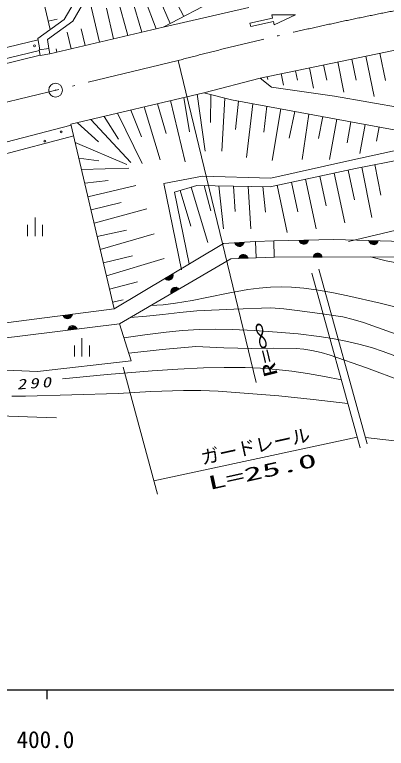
# Model space of a CAD drawing. Units: millimetres, scale not verified. Extents: x 65024 to 705024, y 2827 to 362827.
# Drawn here: x 489550 to 529634, y 181541 to 260555 of the extents above; entities that cross this region are included whole.
import ezdxf
from ezdxf.enums import TextEntityAlignment as Align

# ---------------------------------------------------------------- set-up
doc = ezdxf.new("R2010")
doc.units = ezdxf.units.MM
doc.header["$LTSCALE"] = 1000
doc.linetypes.add('LONG_DASHED_DOTTED', pattern=[15.25, 12, -1.5, 0.25, -1.5])
for name, color, linetype, lineweight in [('M-TTL-BAND', 7, 'Continuous', 25), ('S-BGD', 7, 'Continuous', 13), ('S-BGD-HTXT', 6, 'Continuous', 13), ('S-BMK', 2, 'LONG_DASHED_DOTTED', 13)]:
    doc.layers.add(name, color=color, linetype=linetype, lineweight=lineweight)
doc.styles.add('ＭＳ ゴシック', font='')
doc.styles.get('ＭＳ ゴシック').set_extended_font_data('MS Gothic')

# ---------------------------------------------------------------- blocks, each defined once
blk = doc.blocks.new('BUHIN6')
at = {"color": 2, "linetype": 'Continuous', "lineweight": 13}
for radius in [746, 22.5]:
    blk.add_circle((0, 0), radius, dxfattribs=at)
blk = doc.blocks.new('BUHIN11')
at = {"color": 7, "linetype": 'Continuous', "lineweight": 13}
for p, q in [((0, 1000), (0, -1000)), ((-800, 205), (-800, -995)), ((800, 205), (800, -995))]:
    blk.add_line(p, q, dxfattribs=at)
blk = doc.blocks.new('BUHIN52')
at = {"color": 7, "linetype": 'Continuous', "lineweight": 13}
for p, q in [((-479, 3), (464, 121)), ((431, 180), (-462, 69)), ((-432, 135), (384, 237)), ((331, 293), (-391, 203)), ((-339, 273), (262, 347)), ((137, 395), (-232, 349))]:
    blk.add_line(p, q, dxfattribs=at)
blk.add_lwpolyline([(-496, -62), (-471, 57), (-426, 161), (-342, 282), (-241, 356), (-129, 407), (25, 426), (146, 404), (263, 358), (373, 261), (445, 171), (496, 62)], close=True, dxfattribs=at)
blk = doc.blocks.new('BUHIN55')
at = {"color": 7, "linetype": 'Continuous', "lineweight": 13}
for p, q in [((-475, 60), (475, 65)), ((449, 127), (-451, 123)), ((-413, 186), (409, 189)), ((364, 252), (-364, 248)), ((-304, 311), (301, 314)), ((183, 376), (-189, 374))]:
    blk.add_line(p, q, dxfattribs=at)
blk.add_lwpolyline([(-500, -2), (-461, 113), (-403, 211), (-307, 321), (-197, 382), (-79, 420), (76, 420), (193, 383), (303, 324), (402, 214), (462, 117), (500, 2)], close=True, dxfattribs=at)
blk = doc.blocks.new('BUHIN64')
at = {"color": 7, "linetype": 'Continuous', "lineweight": 13}
for p, q in [((473, -76), (-477, -49)), ((-453, -112), (446, -137)), ((407, -199), (-415, -176)), ((-372, -240), (355, -260)), ((294, -321), (-311, -304)), ((-195, -370), (177, -380))]:
    blk.add_line(p, q, dxfattribs=at)
blk.add_lwpolyline([(500, -14), (457, -128), (396, -224), (296, -331), (184, -388), (66, -422), (-89, -418), (-206, -377), (-314, -314), (-408, -201), (-466, -102), (-500, 14)], close=True, dxfattribs=at)
blk = doc.blocks.new('BUHIN68')
at = {"color": 7, "linetype": 'Continuous', "lineweight": 13}
for p, q in [((479, -2), (-463, -122)), ((-430, -181), (462, -67)), ((433, -133), (-383, -238)), ((-330, -294), (391, -202)), ((340, -271), (-260, -348)), ((-136, -396), (234, -348))]:
    blk.add_line(p, q, dxfattribs=at)
blk.add_lwpolyline([(496, 64), (471, -55), (426, -160), (344, -281), (242, -355), (130, -407), (-23, -426), (-145, -404), (-261, -359), (-372, -262), (-444, -173), (-496, -64)], close=True, dxfattribs=at)

msp = doc.modelspace()

# ---------------------------------------------------------------- linework, layer by layer
at = {"layer": 'M-TTL-BAND'}
for p, q in [((65024, 187826), (604024, 187826)), ((493024, 187826), (493024, 186826))]:
    msp.add_line(p, q, dxfattribs=at)
at = {"layer": 'S-BGD'}
for p, q in [((493397, 258958), (490081, 272618)), ((494906, 260050), (499432, 267980)), ((500181, 267478), (495831, 259856)), ((507798, 260373), (504834, 265988)), ((504811, 259020), (502644, 264774)), ((501752, 258301), (500341, 263431)), ((506316, 259591), (504882, 262952)), ((511502, 262328), (505575, 259199)), ((498694, 257582), (497690, 261852)), ((503281, 258660), (502228, 262216)), ((500223, 257942), (499444, 261255)), ((505575, 259199), (514816, 261344)), ((492055, 257987), (494906, 260050)), ((493178, 259860), (494119, 260088)), ((517372, 260188), (514930, 259655)), ((519855, 260537), (517292, 260554)), ((517292, 260554), (517372, 260188)), ((517532, 259455), (519855, 260537)), ((495831, 259856), (493087, 257870)), ((505575, 259199), (493342, 256324)), ((514930, 259655), (515009, 259289)), ((515009, 259289), (517452, 259821)), ((517452, 259821), (517532, 259455)), ((495635, 256863), (495211, 258668)), ((497165, 257223), (496739, 259034)), ((467848, 252116), (492080, 257835)), ((492254, 256766), (492055, 257987)), ((493087, 257870), (493241, 256927)), ((493241, 256927), (492202, 256754)), ((493342, 256324), (493241, 256927)), ((494106, 256504), (494021, 256865)), ((516024, 253734), (532747, 257184)), ((465622, 250244), (492212, 256690)), ((492295, 256195), (465741, 249759)), ((492202, 256754), (492302, 256151)), ((492302, 256151), (493342, 256324)), ((527426, 256086), (528322, 251742)), ((528946, 256400), (529551, 253468)), ((524385, 255459), (525058, 252198)), ((525906, 255773), (526376, 253491)), ((519824, 254518), (520036, 253493)), ((521345, 254832), (521795, 252648)), ((522865, 255145), (523202, 253514)), ((509954, 252148), (516024, 253734)), ((516024, 253734), (517236, 252752)), ((516784, 253891), (516848, 253577)), ((518304, 254205), (518559, 252969)), ((495623, 248748), (509954, 252148)), ((509954, 252148), (512951, 251380)), ((517236, 252752), (524040, 251780)), ((506371, 251298), (507935, 244707)), ((507804, 251638), (508394, 247948)), ((509237, 251978), (510090, 245840)), ((510703, 251956), (510669, 248941)), ((512202, 251572), (511909, 245840)), ((512951, 251380), (536130, 247127)), ((524040, 251780), (536141, 249642)), ((503505, 250618), (505252, 244930)), ((504938, 250958), (505872, 247742)), ((513708, 251241), (513356, 248197)), ((515223, 250963), (514556, 245178)), ((516737, 250685), (516416, 247907)), ((500639, 249938), (503308, 244516)), ((502072, 250278), (503226, 247411)), ((518251, 250408), (517326, 244847)), ((519765, 250130), (519146, 247245)), ((521280, 249852), (520552, 244971)), ((496340, 248918), (498594, 246873)), ((497773, 249258), (502068, 244640)), ((499206, 249598), (500744, 247163)), ((522794, 249574), (522330, 247204)), ((524308, 249296), (523509, 244942)), ((525822, 249018), (525409, 246768)), ((474205, 243061), (495643, 248662)), ((500280, 228873), (495623, 248748)), ((527337, 248741), (526759, 245592)), ((528851, 248463), (528571, 246935)), ((495917, 247493), (474490, 241895)), ((496086, 246774), (501654, 244434)), ((525697, 244847), (536103, 247121)), ((526297, 243986), (538947, 246478)), ((496480, 245091), (498636, 244806)), ((517179, 242945), (525697, 244847)), ((528405, 244402), (529052, 241115)), ((496766, 243872), (501861, 244020)), ((517096, 242022), (526297, 243986)), ((523997, 243495), (525141, 238137)), ((525530, 243823), (526218, 240601)), ((526999, 244125), (528064, 238718)), ((497107, 242417), (499628, 242697)), ((505642, 242366), (509818, 243152)), ((509818, 243152), (517179, 242945)), ((520930, 242840), (522070, 237503)), ((522463, 243168), (523148, 239959)), ((497453, 240940), (502605, 242159)), ((507544, 233062), (505642, 242366)), ((506794, 241447), (509190, 242165)), ((508591, 241986), (510379, 236026)), ((509190, 242165), (517096, 242022)), ((509980, 242151), (510718, 239440)), ((511562, 242122), (512063, 237507)), ((513143, 242093), (513324, 239356)), ((514724, 242065), (515005, 237507)), ((516306, 242036), (516602, 239272)), ((517863, 242185), (518951, 237091)), ((519396, 242513), (520079, 239316)), ((506794, 241447), (508379, 233714)), ((507393, 241626), (508549, 237772)), ((497785, 239520), (501034, 240340)), ((498118, 238101), (503804, 239637)), ((525558, 236129), (537825, 239056)), ((498451, 236681), (501613, 237363)), ((498783, 235261), (504590, 236949)), ((523988, 236324), (517485, 236189)), ((549621, 235610), (523988, 236324)), ((512066, 235918), (500280, 228873)), ((515521, 236121), (512066, 235918)), ((514272, 235985), (513323, 235929)), ((513352, 235868), (514250, 235921)), ((514216, 235856), (513395, 235808)), ((513444, 235748), (514170, 235791)), ((514114, 235725), (513510, 235690)), ((513631, 235634), (514003, 235656)), ((517485, 236189), (515521, 236121)), ((515521, 236121), (515582, 234353)), ((517546, 234421), (517485, 236189)), ((521213, 236204), (520263, 236184)), ((520290, 236122), (521189, 236141)), ((521153, 236077), (520331, 236060)), ((520377, 235999), (521104, 236014)), ((521046, 235950), (520441, 235938)), ((520560, 235878), (520932, 235885)), ((514388, 234683), (514015, 234669)), ((499116, 233842), (502274, 234592)), ((499448, 232422), (505665, 234303)), ((500844, 227269), (512852, 234249)), ((512852, 234249), (515582, 234353)), ((513740, 234345), (514689, 234381)), ((514662, 234443), (513763, 234409)), ((513798, 234473), (514620, 234504)), ((514572, 234565), (513845, 234537)), ((513903, 234602), (514507, 234625)), ((515582, 234353), (517546, 234421)), ((517592, 234422), (536147, 234509)), ((506613, 232585), (505798, 232098)), ((505851, 232057), (506624, 232519)), ((506623, 232446), (505917, 232024)), ((505988, 231993), (506613, 232367)), ((499781, 231002), (502812, 231780)), ((506593, 232282), (506074, 231972)), ((506207, 231979), (506527, 232170)), ((507174, 231093), (506396, 230641)), ((506397, 230714), (507108, 231127)), ((506406, 230574), (507227, 231052)), ((507038, 231159), (506409, 230793)), ((506429, 230877), (506952, 231181)), ((506819, 231176), (506497, 230989)), ((500114, 229583), (501235, 229846)), ((500280, 228873), (480227, 226299)), ((480609, 224755), (500844, 227269)), ((500844, 227269), (502126, 223280)), ((502126, 223280), (492021, 222136)), ((492021, 222136), (480248, 222565))]:
    msp.add_line(p, q, dxfattribs=at)
for points in [[(521237, 236267), (521199, 236151), (521144, 236052), (521048, 235940), (520940, 235878), (520823, 235838), (520668, 235835), (520550, 235870), (520439, 235928), (520339, 236036), (520277, 236132), (520237, 236246)], [(514293, 236049), (514260, 235931), (514208, 235831), (514117, 235715), (514011, 235649), (513896, 235605), (513741, 235595), (513621, 235626), (513508, 235679), (513404, 235783), (513339, 235877), (513295, 235990)], [(513717, 234282), (513753, 234398), (513807, 234498), (513900, 234612), (514008, 234676), (514124, 234718), (514279, 234724), (514397, 234691), (514510, 234635), (514611, 234529), (514675, 234433), (514717, 234320)], [(506602, 232652), (506627, 232533), (506628, 232419), (506600, 232275), (506537, 232167), (506455, 232075), (506322, 231995), (506202, 231967), (506077, 231962), (505937, 232006), (505835, 232059), (505744, 232139)], [(506416, 230508), (506392, 230627), (506393, 230740), (506422, 230885), (506487, 230992), (506570, 231083), (506704, 231161), (506824, 231188), (506950, 231191), (507089, 231145), (507190, 231091), (507280, 231010)]]:
    msp.add_lwpolyline(points, close=True, dxfattribs=at)
for points in [[(527915, 234471), (529613, 234061), (531337, 233708)], [(504209, 229225), (505549, 229319), (506895, 229474), (508686, 229777), (510468, 230139), (512570, 230572), (514696, 230948), (515925, 231105), (517159, 231202), (518277, 231228), (519406, 231193), (520732, 231085), (522064, 230917), (523770, 230624), (525473, 230272), (528952, 229474), (532427, 228615)], [(501994, 227938), (503762, 228073), (505527, 228269), (507360, 228494), (509208, 228661), (513192, 228846), (517182, 228970), (518591, 228861), (520000, 228693), (522474, 228381), (524933, 228011), (526056, 227739), (527166, 227409), (530689, 226160)], [(501335, 225740), (503605, 226088), (505884, 226376), (507656, 226535), (509443, 226634), (511222, 226673), (513011, 226651), (515427, 226543), (517852, 226373), (520112, 226171), (522373, 225907), (523824, 225687), (525277, 225406), (526650, 225083), (528017, 224700), (529289, 224279), (530540, 223802)], [(501861, 224104), (505464, 224499), (509082, 224834), (512102, 224684), (515124, 224594), (517501, 224625), (519894, 224595), (520747, 224522), (521600, 224389), (522588, 224160), (523566, 223871), (527479, 222502), (531336, 221089), (532556, 220530), (533752, 219917), (535238, 219074), (536708, 218171), (538119, 217259), (539532, 216324)], [(431269, 221214), (432718, 221515), (434184, 221757), (435332, 221885), (436496, 221953), (440756, 222031), (445008, 222049), (449881, 221670), (454762, 221351), (456686, 221211), (458604, 221011), (460950, 220688), (463289, 220305), (467096, 219622), (470910, 218999), (473448, 218688), (475993, 218436), (480957, 217955), (485928, 217490), (488919, 217310), (491924, 217190), (492993, 217155), (494063, 217122)], [(494704, 221331), (499537, 221800), (504373, 222208), (507134, 222388), (509908, 222509), (512148, 222556), (514400, 222542), (516069, 222478), (517742, 222353), (519427, 222157), (521114, 221900), (522954, 221570), (524790, 221210)], [(489240, 219465), (490729, 219455), (495723, 219604), (500718, 219773), (504233, 219960), (507749, 220086), (509626, 220071), (511503, 219995), (514764, 219772), (518029, 219490), (521756, 219109), (525491, 218684)]]:
    msp.add_lwpolyline(points, dxfattribs=at)
for centre in [(491694, 257204), (494561, 247921), (492814, 246947)]:
    msp.add_circle(centre, 99.5, dxfattribs=at)
at = {"layer": 'S-BGD-HTXT'}
for p, q in [((507192, 255626), (515585, 220946)), ((522359, 233152), (527579, 214337)), ((521598, 232717), (526818, 213902)), ((501260, 222603), (504958, 208899)), ((504571, 210332), (526499, 215052)), ((586685, 208207), (527387, 215029))]:
    msp.add_line(p, q, dxfattribs=at)
at = {"layer": 'S-BMK'}
msp.add_line((453014, 242521), (507192, 255626), dxfattribs=at)
msp.add_arc((606193, -122085), 390470, 98.81827, 104.68741, dxfattribs=at)

# ---------------------------------------------------------------- block references
at = {"layer": 'S-BGD'}
for name, p in [('BUHIN11', (491750, 237711)), ('BUHIN64', (528260, 236205)), ('BUHIN55', (522231, 234444)), ('BUHIN68', (495267, 228229)), ('BUHIN52', (495785, 226641)), ('BUHIN11', (496809, 224732))]:
    msp.add_blockref(name, p, dxfattribs=at)
at = {"layer": 'S-BMK'}
msp.add_blockref('BUHIN6', (493966, 252423), dxfattribs=at)

# ---------------------------------------------------------------- texts
at = {"layer": 'M-TTL-BAND', "style": 'ＭＳ ゴシック'}
msp.add_text('400.0', height=1833, dxfattribs=at).set_placement((492868, 181021), align=Align.BOTTOM_CENTER)
at = {"layer": 'S-BGD', "insert": (489817, 220163), "char_height": 1100, "attachment_point": 7, "rotation": 4.2, "style": 'ＭＳ ゴシック'}
msp.add_mtext('\\T1.33;\\W1.35;\\Q15;290', dxfattribs=at)
at = {"layer": 'S-BGD-HTXT', "style": 'ＭＳ ゴシック'}
for s, rotation, width, p in [('R=∞', 103.8, 1.5, (518358, 221872)), ('L=25.0', 12.4, 2, (510643, 208927))]:
    msp.add_text(s, height=1466, rotation=rotation, dxfattribs=dict(at, width=width)).set_placement(p, align=Align.BOTTOM_LEFT)
msp.add_text('ガードレール', height=1466, rotation=12.3, dxfattribs=at).set_placement((509899, 211669), align=Align.BOTTOM_LEFT)

doc.saveas('drawing.dxf')
